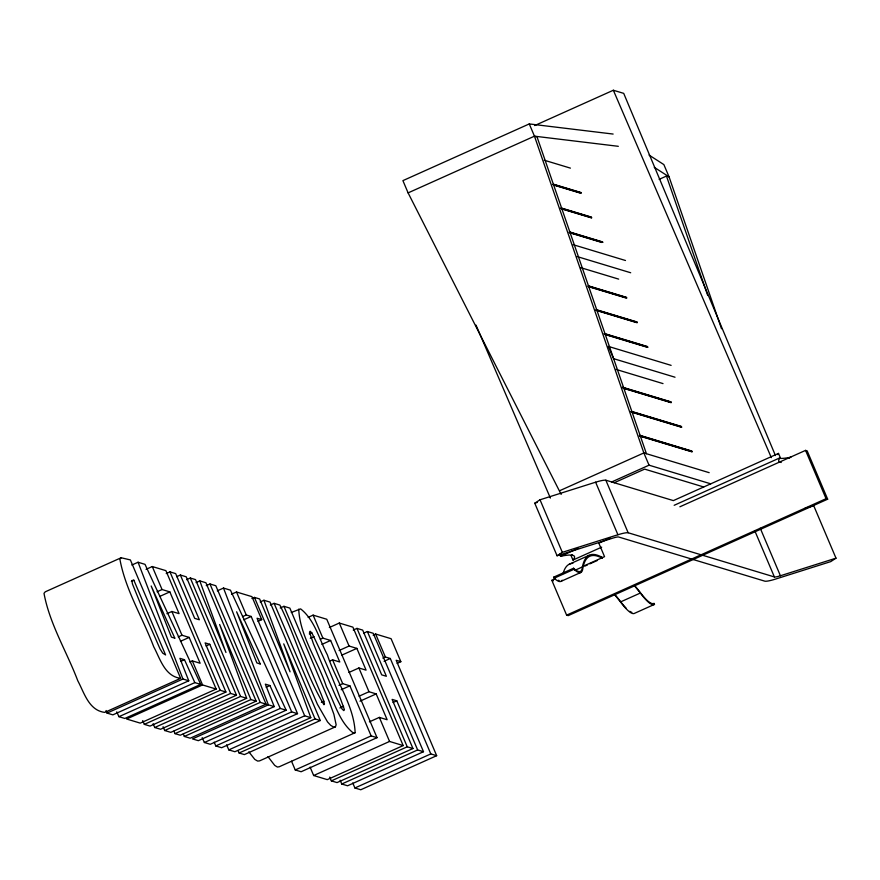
<?xml version="1.0" encoding="UTF-8"?>
<svg xmlns="http://www.w3.org/2000/svg" width="880" height="880" viewBox="0 0 880 880"><rect width="100%" height="100%" fill="white"/><g stroke="black" fill="none" stroke-linecap="round" stroke-linejoin="round"><path stroke-width="1.32" d="M267.971 756.635L274.714 765.391L277.376 767.041L279.235 766.766L355.135 732.699C354.101 705.529 335.687 680.537 327.393 654.94C319.297 639.485 314.831 620.015 300.608 608.872L291.269 612.491M298.738 609.136C299.838 636.273 318.12 661.243 326.447 686.807C334.543 702.295 339.075 721.776 353.287 732.974L355.135 732.699M248.831 751.817L254.793 759.407L257.642 761.079L259.545 760.892L335.445 726.825L336.138 724.746L333.894 714.318L328.889 700.601L289.861 608.102L283.943 606.32L280.214 607.992M121.154 557.755L119.9 559.273C125.554 589.996 142.703 617.65 153.703 646.734C160.149 658.724 164.714 676.368 180.642 678.326L130.372 559.922L121.154 557.755L45.243 591.822L44 593.329C49.654 624.063 66.803 651.717 77.803 680.801C84.249 692.791 88.814 710.435 104.731 712.393L180.642 678.326M804.65 508.486L813.692 505.626L836 558.173L830.731 561.616L775.159 579.205A28.864 3.762 -23 0 1 764.918 581.196L618.684 537.009A14.3 1.87 -23 0 0 612.645 538.186L557.073 555.775L534.765 503.217L540.023 499.785L595.606 482.196A28.864 3.762 -23 0 1 605.847 480.205L673.365 500.61L778.503 453.42L780.307 457.666A78.617 10.263 -23 0 0 779.405 461.923L781.231 462.506M557.073 555.775L562.331 552.332L617.914 534.743A28.864 3.762 -23 0 1 628.155 532.763L774.389 576.939A14.3 1.87 -23 0 0 780.417 575.762L836 558.173M613.129 134.057L529.265 123.926L402.908 180.631L408.1 192.885L561.165 494.417M534.688 125.554L613.349 90.244L623.711 93.368L775.445 455.565M408.1 192.885L534.468 136.18L618.321 146.311M659.153 179.355L666.468 176.066L669.064 176.847L721.512 328.735M131.835 565.037L138.061 562.243L145.013 564.344L200.728 684.398L124.828 718.465L118.932 716.683L116.754 711.865M146.069 569.327L152.284 566.544L165.902 570.647L216.161 689.062L140.261 723.129L126.643 719.015L202.554 684.948L216.161 689.062M131.373 581.328L133.859 580.206L165.583 654.951L162.712 653.147L160.039 648.912L143.407 610.907L132.462 584.012L131.857 580.547L133.859 580.206M166.232 573.551L169.961 571.879L175.681 573.606L194.678 618.354L199.364 619.773L180.378 575.025L176.638 576.697M157.069 591.767L162.052 589.534L169.84 591.888L179.08 613.646L171.886 611.468L166.903 613.701M186.582 579.7L190.311 578.028L195.525 579.601L225.962 652.476L199.815 580.899L196.086 582.571M159.885 596.354L169.84 591.888M206.239 585.64L209.968 583.968L215.82 585.739L266.079 704.143L190.179 738.21L184.327 736.45L183.26 733.931M217.283 590.843L223.498 588.06L230.45 590.161L286.176 710.215L210.265 744.282L204.369 742.5L202.191 737.682M231.517 594.22L236.5 591.987L251.955 596.651L261.723 619.641L257.983 621.324M251.944 598.521L254.43 597.399L259.644 598.972L290.081 671.847L263.934 600.27L260.194 601.942M178.233 636.911L181.973 635.228L189.167 637.406L200.134 663.245L192.335 660.88L189.849 662.002M180.455 641.311L189.167 637.406M242.517 616.649L246.257 614.977L251.174 616.462L291.676 711.876L297.539 713.658L257.037 618.233L261.723 619.641M270.347 605.011L274.087 603.339L279.884 605.088C296.01 637.406 305.36 673.86 323.95 704.737L324.489 704.033L323.84 701.217L321.112 694.111L283.943 606.32M243.705 619.806L251.174 616.462M206.052 645.975L209.781 644.303L230.637 693.44L236.489 695.2L186.219 576.796L180.378 575.025M559.603 490.743L643.852 452.936L709.181 472.67M180.741 661.397L184.481 659.714L194.832 682.616L200.728 684.398M308.143 617.364L313.115 615.131L326.766 619.256L377.025 737.671L301.125 771.738L295.24 769.956L291.522 761.2M611.666 481.965L649.044 465.179L710.743 483.824M614.251 482.746L644.622 469.117L703.725 486.981M106.04 710.523L107.03 713.086L182.93 679.019L188.771 680.79L179.883 658.328L184.481 659.714M188.771 680.79L112.871 714.857L107.03 713.086M118.932 716.683L194.832 682.616M309.287 633.908L311.784 632.797C324.115 657.69 335.214 683.529 344.432 709.731L343.783 710.6L342.122 709.06L335.907 696.707A522.104 80.08 65.8 0 1 313.368 643.621L309.463 632.071L310.134 631.257L311.784 632.797M329.351 627.517L339.306 623.04L352.913 627.154L403.172 745.569L327.272 779.636L313.665 775.522L310.09 767.096M310.288 638.264L314.028 636.592M320.386 639.243L322.872 638.121L330.638 640.464L339.779 662.002L332.585 659.824L330.099 660.946M353.243 630.058L356.972 628.386L362.692 630.113L381.689 674.861L386.386 676.28L367.389 631.532L363.649 633.204M321.926 644.38L330.638 640.464M142.714 720.577L144.32 724.361L220.22 690.294L225.94 692.021L205.084 642.884L209.781 644.303M225.94 692.021L150.04 726.088L144.32 724.361M153.131 723.723L154.737 727.507L230.637 693.44M236.489 695.2L160.578 729.267L154.737 727.507M339.108 650.507L349.063 646.03L356.862 648.395L366.091 670.153L358.897 667.975L348.942 672.441M373.131 635.14L375.617 634.018L391.083 638.693L400.84 661.683L397.111 663.355M163.075 726.726L164.67 730.51L240.581 696.443L246.686 698.291L219.626 624.492L250.91 699.567L256.168 701.151L205.909 582.736L199.815 580.899M266.189 687.203L269.918 685.531L280.28 708.433L286.176 710.215M559.647 554.169L560.549 556.292L578.028 548.449M674.168 505.296L780.307 457.666M341.924 655.094L356.862 648.395M246.686 698.291L170.786 732.358L164.67 730.51M610.049 538.131L598.829 543.169L604.549 556.666L582.483 566.566M679.877 506.792L805.563 450.384L807.158 450.868L827.662 499.18L568.216 615.626L566.621 615.142L551.837 580.327L555.511 578.677M173.943 731.126L175.01 733.634L250.91 699.567M788.458 458.271L790.922 457.171A78.617 10.263 -23 0 1 779.735 458.326M256.168 701.151L180.268 735.218L175.01 733.634M560.549 556.292A78.617 10.263 -23 0 1 572.968 560.043L601.678 547.151M184.327 736.45L260.227 702.383L266.079 704.143M569.272 564.223L589.116 555.313M274.219 706.607L268.367 704.836L192.467 738.903L198.319 740.674L274.219 706.607L265.32 684.145L269.918 685.531M562.166 580.206A92.279 14.157 65.8 0 1 560.373 581.548L559.57 581.548A92.279 14.157 65.8 0 1 554.18 578.193L553.74 577.137L573.584 568.227A92.279 14.157 65.8 0 0 578.985 571.582L579.788 571.582A92.279 14.157 65.8 0 0 582.439 566.918A341.858 52.437 65.8 0 1 601.865 557.205L602.316 558.272A341.858 52.437 65.8 0 0 582.879 567.974A92.279 14.157 65.8 0 1 580.217 572.638L579.425 572.638A92.279 14.157 65.8 0 1 574.024 569.283L573.584 568.227M554.18 578.193L574.024 569.283M575.003 570.262L582.439 566.918M584.936 566.049L587.433 564.949M589.897 563.827L597.344 560.483M382.888 658.13L385.385 657.008L390.302 658.493L430.804 753.918L436.667 755.689L396.165 660.264L400.84 661.683M561.077 581.328L580.921 572.418M384.076 661.287L390.302 658.493M204.369 742.5L280.28 708.433M338.965 685.333L342.705 683.661L349.899 685.839L371.14 735.889L377.025 737.671M214.181 742.181L215.776 745.943L291.676 711.876M341.187 689.744L349.899 685.839M321.354 702.339L323.84 701.217M297.539 713.658L221.639 747.714L215.776 745.943M226.644 744.843L228.789 749.881L304.689 715.814L310.794 717.662L283.734 643.863L315.018 718.938L320.287 720.522L270.017 602.107L263.934 600.27M310.794 717.662L234.894 751.729L228.789 749.881M359.029 696.201L368.984 691.735L376.178 693.913L387.145 719.741L379.346 717.387L369.391 721.853M238.062 750.497L239.118 753.005L315.018 718.938M339.878 707.971L343.607 706.288M360.008 701.173L376.178 693.913M320.287 720.522L244.387 754.589L239.118 753.005M566.621 615.142L826.067 498.696L827.662 499.18M393.063 702.482L396.792 700.81L417.648 749.947L423.5 751.707L373.23 633.292L367.389 631.532M614.482 594.55A341.858 52.437 65.8 0 1 620.488 601.942L640.343 593.043A92.279 14.157 65.8 0 0 648.956 602.624L650.111 603.471A92.279 14.157 65.8 0 0 654.478 604.373L654.027 603.317A92.279 14.157 65.8 0 1 649.66 602.404L648.505 601.557A92.279 14.157 65.8 0 1 639.881 591.976A341.858 52.437 65.8 0 0 634.711 585.585M654.478 604.373L634.634 613.283A92.279 14.157 65.8 0 1 630.256 612.381L629.112 611.523A92.279 14.157 65.8 0 1 620.488 601.942M295.24 769.956L371.14 735.889M313.665 775.522L389.565 741.455L403.172 745.569M329.725 777.084L331.331 780.868L407.242 746.801L412.951 748.528L392.095 699.391L396.792 700.81M412.951 748.528L337.051 782.595L331.331 780.868M340.142 780.23L341.748 784.014L417.648 749.947M423.5 751.707L347.589 785.774L341.748 784.014M352.77 782.958L354.904 787.985L430.804 753.918M436.667 755.689L360.767 789.756L354.904 787.985M534.765 503.217L537.35 502.403M335.445 726.825L333.542 727.012L330.693 725.34L327.558 721.952L317.372 704.198L274.087 603.339M529.265 123.926L534.468 136.18L537.053 136.961L646.437 453.717M544.269 160.226L570.416 168.124M553.608 184.261L581.064 192.555M553.333 184.404L580.8 192.709M552.563 184.481L581.317 193.171M553.586 185.02L579.755 192.918M561.429 208.054L591.492 217.14M561.154 208.197L591.239 217.283M560.384 208.274L591.756 217.756M561.407 208.813L591.503 217.899M569.25 231.847L601.931 241.725M570.273 232.386L602.987 242.264M569.514 232.463L602.195 242.341M569.228 232.606L601.931 242.484M573.188 244.695L625.482 260.502M577.082 256.553L630.685 272.756M580.767 267.674L618.673 279.125M588.808 285.967L626.714 297.429M588.522 286.11L626.461 297.572M587.763 286.187L625.669 297.638M588.775 286.726L626.725 298.188M596.629 309.771L637.153 322.014M596.343 309.903L636.9 322.157M595.584 309.98L636.108 322.223M596.596 310.519L637.153 322.773M604.45 333.564L647.592 346.599M604.153 333.696L647.328 346.742M604.703 334.169L647.845 347.204M604.417 334.312L647.592 347.358M671.132 365.365L608.388 346.412L613.591 358.666L675.026 377.223M615.956 369.38L663.014 383.603M622.699 387.288L671.066 401.907M622.402 387.431L670.802 402.05M622.952 387.904L671.319 402.512M623.975 388.432L671.066 402.666M631.818 411.477L681.494 426.492M631.532 411.62L681.241 426.635M630.773 411.697L681.758 427.097M631.785 412.225L681.505 427.251M639.639 435.27L691.933 451.077M639.353 435.413L691.68 451.22M639.903 435.886L692.197 451.682M639.606 436.018L691.933 451.836M551.837 580.327L553.432 580.8M649.055 155.067L663.861 164.593L669.064 176.847L654.258 167.321M613.349 90.244L771.331 457.655M476.003 325.105L550.385 498.069M805.563 450.384L826.067 498.696M760.243 528.22L780.417 575.762M754.732 530.64L774.389 576.939M649.044 465.179L643.852 452.936L534.468 136.18M605.847 480.205L628.155 532.763M595.606 482.196L617.914 534.743M572.968 560.043L571.164 555.797A78.617 10.263 -23 0 0 572.055 554.653M540.023 499.785L562.331 552.332M375.617 634.018L385.385 657.008M356.972 628.386L407.242 746.801M358.897 667.975L368.984 691.735M339.306 623.04L349.063 646.03M379.346 717.387L389.565 741.455M332.585 659.824L342.705 683.661M313.115 615.131L322.872 638.121M254.43 597.399L304.689 715.814M236.5 591.987L246.257 614.977M209.968 583.968L260.227 702.383M190.311 578.028L240.581 696.443M169.961 571.879L220.22 690.294M171.886 611.468L181.973 635.228M152.284 566.544L162.052 589.534M192.335 660.88L202.554 684.948M601.865 557.205L602.305 558.261M223.498 588.06L268.367 704.836M138.061 562.243L182.93 679.019M666.468 176.066L707.718 295.493M777.612 454.553A78.617 10.263 -23 0 1 778.503 453.42M614.867 594.484A341.858 52.437 65.8 0 1 620.037 600.886A92.279 14.157 65.8 0 0 626.087 608.102M631.84 612.348A92.279 14.157 65.8 0 1 629.805 611.314M563.123 573.507A341.858 52.437 65.8 0 1 572.869 563.343M559.141 580.492A92.279 14.157 65.8 0 1 558.239 580.261M555.005 578.248A92.279 14.157 65.8 0 1 553.74 577.137M634.326 585.64A341.858 52.437 65.8 0 1 640.343 593.043M174.801 638.154L171.435 637.142L151.184 585.981L174.801 638.154M260.238 663.971L256.883 662.959L236.621 611.798L260.238 663.971"/></g></svg>
